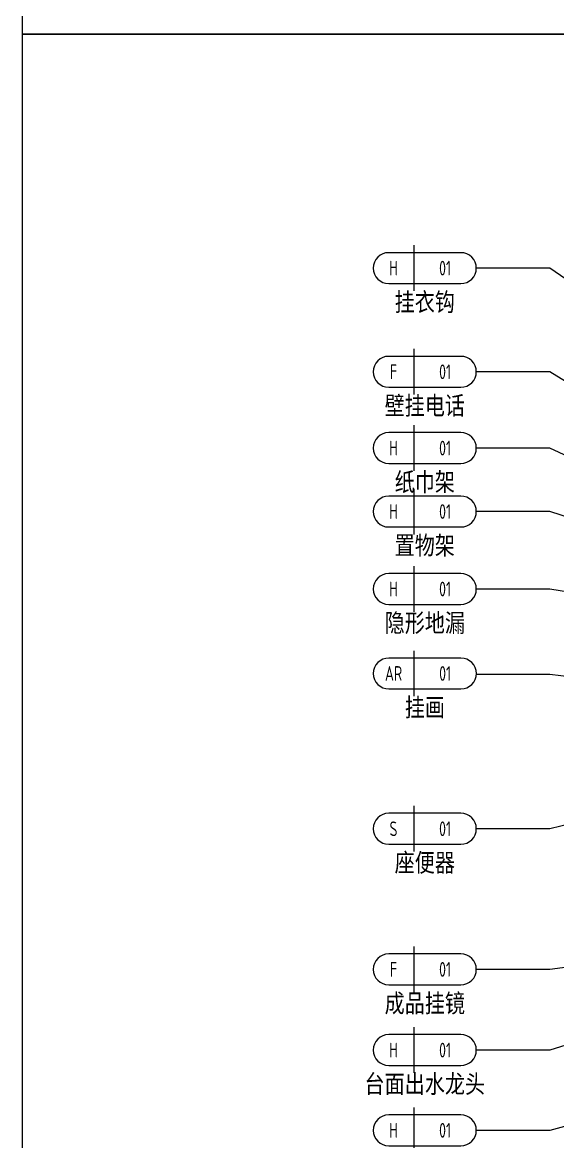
# Model space of a CAD drawing. Extents: x 220391 to 385981, y 332279 to 483868.
# Drawn here: x 220391 to 222573, y 463354 to 467919 of the extents above; entities that cross this region are included whole.
import ezdxf
from ezdxf.enums import TextEntityAlignment as Align

# ---------------------------------------------------------------- set-up
doc = ezdxf.new("R2010")
doc.units = 0
doc.header["$MEASUREMENT"] = 0
doc.layers.add('0-索引文字', color=50, linetype='Continuous')
doc.styles.add('DOM-romans.shx', font='dim.shx')
doc.styles.add('st', font='', dxfattribs={"width": 0.7})
doc.styles.get('st').set_extended_font_data('SimSun')
doc.dimstyles.new('DOM_DIM_1 80', dxfattribs={"dimscale": 60, "dimtxt": 1.5, "dimasz": 0.8, "dimexe": 2, "dimexo": 1.5, "dimgap": 0.6, "dimtad": 1, "dimdec": 0, "dimrnd": 5, "dimzin": 12, "dimdsep": 46, "dimtxsty": 'DOM-romans.shx', "dimblk": 'DOM_Dimension_Tick', "dimcen": 0.125, "dimclrd": 44, "dimclre": 44, "dimclrt": 50, "dimadec": 0, "dimazin": 0, "dimtfac": 1, "dimtdec": 0, "dimtix": 1, "dimtmove": 2, "dimatfit": 3, "dimldrblk": 'DOM_Leader_Arrow', "dimfxl": 0, "dimtvp": 1, "dimtolj": 1, "dimtzin": 0, "dimarcsym": 0})

# ---------------------------------------------------------------- blocks, each defined once
blk = doc.blocks.new('ehrhhh')
at = {"color": 0}
blk.add_lwpolyline([(292356.6, 474869.8), (315961.1, 474869.8), (315961.1, 466871.5), (292356.6, 466871.5)], close=True, dxfattribs=at)
blk = doc.blocks.new('DOM_Dimension_Tick')
at = {"color": 0, "linetype": 'ByBlock'}
for p, q in [((-1.091, 0), (0, 0)), ((0, 0), (1.091, 0))]:
    blk.add_line(p, q, dxfattribs=at)
at = {"color": 0, "linetype": 'Continuous', "const_width": 0.608}
blk.add_lwpolyline([(-0.61, -0.61), (0.61, 0.61)], dxfattribs=at)
blk = doc.blocks.new('DOM_Leader_Arrow')
at = {"color": 0, "linetype": 'ByBlock'}
blk.add_line((0, 0), (-1.5, 0), dxfattribs=at)
for points in [[(-1.288, 1.003), (-0.895, 1.278), (-0.36, 0), (0, 0)], [(-1.288, -1.003), (-0.895, -1.278), (-0.36, 0), (0, 0)]]:
    blk.add_solid(points, dxfattribs=at)
blk = doc.blocks.new('DOM-立面家具标注符号-002')
blk.add_line((0, 3.1), (0, -3.1))
at = {"color": 150}
blk.add_lwpolyline([(-3.4, 2.1, 1), (-3.4, -2.1), (6.4, -2.1, 1), (6.4, 2.1)], format="xyb", close=True, dxfattribs=at)
at = {"style": 'st', "width": 0.8, "flags": 4}
blk.add_attdef('ITEM6', text='', height=2.5, dxfattribs=at).set_placement((-6, 0), align=Align.MIDDLE_RIGHT)
at = {"style": 'DOM-romans.shx', "width": 0.8}
for tag, flags, p in [('NUM1', 12, (-2.75, 0)), ('NUM2', 4, (4.25, 0)), ('NUM4', 4, (1.5, -4.6)), ('NUM5', 4, (1.5, -7.6))]:
    blk.add_attdef(tag, text='', height=2, dxfattribs=dict(at, flags=flags)).set_placement(p, align=Align.MIDDLE)
at = {"style": 'st', "width": 0.8, "flags": 4}
blk.add_attdef('NUM3', text='', height=2.5, dxfattribs=at).set_placement((9, 0), align=Align.MIDDLE_LEFT)
blk.add_attdef('NUM7', text='', height=2.5, dxfattribs=at).set_placement((1.5, -10.85), align=Align.MIDDLE_CENTER)
blk = doc.blocks.new('DOM-立面家具标注符号')
blk.add_line((0, 3.1), (0, -3.1))
at = {"color": 150}
blk.add_lwpolyline([(-3.4, 2.1, 1), (-3.4, -2.1), (6.4, -2.1, 1), (6.4, 2.1)], format="xyb", close=True, dxfattribs=at)
at = {"style": 'st', "width": 0.8, "flags": 4}
blk.add_attdef('ITEM5', text='', height=2.5, dxfattribs=at).set_placement((-6, 0), align=Align.MIDDLE_RIGHT)
at = {"style": 'DOM-romans.shx', "width": 0.8}
for tag, flags, p in [('NUM1', 12, (-2.75, 0)), ('NUM2', 4, (4.25, 0)), ('NUM4', 4, (1.5, -4.6))]:
    blk.add_attdef(tag, text='', height=2, dxfattribs=dict(at, flags=flags)).set_placement(p, align=Align.MIDDLE)
at = {"style": 'st', "width": 0.8, "flags": 4}
blk.add_attdef('NUM3', text='', height=2.5, dxfattribs=at).set_placement((9, 0), align=Align.MIDDLE_LEFT)
blk.add_attdef('NUM6', text='', height=2.5, dxfattribs=at).set_placement((1.5, -8.35), align=Align.MIDDLE_CENTER)

msp = doc.modelspace()

# ---------------------------------------------------------------- block references
at = {"color": 4}
for p in [(-71965.3, 1000), (-71965.3, -6998.3)]:
    msp.add_blockref('ehrhhh', p, dxfattribs=at)
at = {"layer": '0-索引文字'}
ref = msp.add_blockref('DOM-立面家具标注符号-002', (221986.4, 466916.6, 0), dxfattribs=dict(at, xscale=30, yscale=30, zscale=30))
ref.add_attrib('NUM1', 'H', dxfattribs={"layer": '0', "height": 60, "style": 'DOM-romans.shx', "width": 0.8}).set_placement((221903.9, 466916.6, 0), align=Align.MIDDLE)
ref.add_attrib('NUM2', '01', dxfattribs={"layer": '0', "height": 60, "style": 'DOM-romans.shx', "width": 0.8}).set_placement((222113.9, 466916.6, 0), align=Align.MIDDLE)
ref.add_attrib('NUM7', '挂衣钩', dxfattribs={"layer": '0', "height": 75, "style": 'st', "width": 0.8}).set_placement((222031.4, 466778.6, 0), align=Align.MIDDLE_CENTER)
ref = msp.add_blockref('DOM-立面家具标注符号-002', (221986.4, 466493.8, 0), dxfattribs=dict(at, xscale=30, yscale=30, zscale=30))
ref.add_attrib('NUM1', 'F', dxfattribs={"layer": '0', "height": 60, "style": 'DOM-romans.shx', "width": 0.8}).set_placement((221903.9, 466493.8, 0), align=Align.MIDDLE)
ref.add_attrib('NUM2', '01', dxfattribs={"layer": '0', "height": 60, "style": 'DOM-romans.shx', "width": 0.8}).set_placement((222113.9, 466493.8, 0), align=Align.MIDDLE)
ref.add_attrib('NUM7', '壁挂电话', dxfattribs={"layer": '0', "height": 75, "style": 'st', "width": 0.8}).set_placement((222031.4, 466355.8, 0), align=Align.MIDDLE_CENTER)
ref = msp.add_blockref('DOM-立面家具标注符号-002', (221986.4, 466182.6, 0), dxfattribs=dict(at, xscale=30, yscale=30, zscale=30))
ref.add_attrib('NUM1', 'H', dxfattribs={"layer": '0', "height": 60, "style": 'DOM-romans.shx', "width": 0.8}).set_placement((221903.9, 466182.6, 0), align=Align.MIDDLE)
ref.add_attrib('NUM2', '01', dxfattribs={"layer": '0', "height": 60, "style": 'DOM-romans.shx', "width": 0.8}).set_placement((222113.9, 466182.6, 0), align=Align.MIDDLE)
ref.add_attrib('NUM7', '纸巾架', dxfattribs={"layer": '0', "height": 75, "style": 'st', "width": 0.8}).set_placement((222031.4, 466044.6, 0), align=Align.MIDDLE_CENTER)
ref = msp.add_blockref('DOM-立面家具标注符号-002', (221986.4, 465923.8, 0), dxfattribs=dict(at, xscale=30, yscale=30, zscale=30))
ref.add_attrib('NUM1', 'H', dxfattribs={"layer": '0', "height": 60, "style": 'DOM-romans.shx', "width": 0.8}).set_placement((221903.9, 465923.8, 0), align=Align.MIDDLE)
ref.add_attrib('NUM2', '01', dxfattribs={"layer": '0', "height": 60, "style": 'DOM-romans.shx', "width": 0.8}).set_placement((222113.9, 465923.8, 0), align=Align.MIDDLE)
ref.add_attrib('NUM7', '置物架', dxfattribs={"layer": '0', "height": 75, "style": 'st', "width": 0.8}).set_placement((222031.4, 465785.8, 0), align=Align.MIDDLE_CENTER)
ref = msp.add_blockref('DOM-立面家具标注符号-002', (221986.4, 465607.8, 0), dxfattribs=dict(at, xscale=30, yscale=30, zscale=30))
ref.add_attrib('NUM1', 'H', dxfattribs={"layer": '0', "height": 60, "style": 'DOM-romans.shx', "width": 0.8}).set_placement((221903.9, 465607.8, 0), align=Align.MIDDLE)
ref.add_attrib('NUM2', '01', dxfattribs={"layer": '0', "height": 60, "style": 'DOM-romans.shx', "width": 0.8}).set_placement((222113.9, 465607.8, 0), align=Align.MIDDLE)
ref.add_attrib('NUM7', '隐形地漏', dxfattribs={"layer": '0', "height": 75, "style": 'st', "width": 0.8}).set_placement((222031.4, 465469.8, 0), align=Align.MIDDLE_CENTER)
ref = msp.add_blockref('DOM-立面家具标注符号', (221986.6, 465263.3, 0), dxfattribs=dict(at, xscale=30, yscale=30, zscale=30))
ref.add_attrib('NUM1', 'AR', dxfattribs={"layer": '0', "height": 60, "style": 'DOM-romans.shx', "width": 0.8}).set_placement((221904.1, 465263.3, 0), align=Align.MIDDLE)
ref.add_attrib('NUM2', '01', dxfattribs={"layer": '0', "height": 60, "style": 'DOM-romans.shx', "width": 0.8}).set_placement((222114.1, 465263.3, 0), align=Align.MIDDLE)
ref.add_attrib('NUM6', '挂画', dxfattribs={"layer": '0', "height": 75, "style": 'st', "width": 0.8}).set_placement((222031.6, 465125.3, 0), align=Align.MIDDLE_CENTER)
ref = msp.add_blockref('DOM-立面家具标注符号-002', (221986.4, 464629.9), dxfattribs=dict(at, xscale=30, yscale=30, zscale=30))
ref.add_attrib('NUM1', 'S', dxfattribs={"layer": '0', "height": 60, "style": 'DOM-romans.shx', "width": 0.8}).set_placement((221903.9, 464629.9), align=Align.MIDDLE)
ref.add_attrib('NUM2', '01', dxfattribs={"layer": '0', "height": 60, "style": 'DOM-romans.shx', "width": 0.8}).set_placement((222113.9, 464629.9), align=Align.MIDDLE)
ref.add_attrib('NUM7', '座便器', dxfattribs={"layer": '0', "height": 75, "style": 'st', "width": 0.8}).set_placement((222031.4, 464491.9), align=Align.MIDDLE_CENTER)
ref = msp.add_blockref('DOM-立面家具标注符号-002', (221986.4, 464056.4, 0), dxfattribs=dict(at, xscale=30, yscale=30, zscale=30))
ref.add_attrib('NUM1', 'F', dxfattribs={"layer": '0', "height": 60, "style": 'DOM-romans.shx', "width": 0.8}).set_placement((221903.9, 464056.4, 0), align=Align.MIDDLE)
ref.add_attrib('NUM2', '01', dxfattribs={"layer": '0', "height": 60, "style": 'DOM-romans.shx', "width": 0.8}).set_placement((222113.9, 464056.4, 0), align=Align.MIDDLE)
ref.add_attrib('NUM7', '成品挂镜', dxfattribs={"layer": '0', "height": 75, "style": 'st', "width": 0.8}).set_placement((222031.4, 463918.4, 0), align=Align.MIDDLE_CENTER)
ref = msp.add_blockref('DOM-立面家具标注符号-002', (221986.4, 463727.2, 0), dxfattribs=dict(at, xscale=30, yscale=30, zscale=30))
ref.add_attrib('NUM1', 'H', dxfattribs={"layer": '0', "height": 60, "style": 'DOM-romans.shx', "width": 0.8}).set_placement((221903.9, 463727.2, 0), align=Align.MIDDLE)
ref.add_attrib('NUM2', '01', dxfattribs={"layer": '0', "height": 60, "style": 'DOM-romans.shx', "width": 0.8}).set_placement((222113.9, 463727.2, 0), align=Align.MIDDLE)
ref.add_attrib('NUM7', '台面出水龙头', dxfattribs={"layer": '0', "height": 75, "style": 'st', "width": 0.8}).set_placement((222031.4, 463589.2, 0), align=Align.MIDDLE_CENTER)
ref = msp.add_blockref('DOM-立面家具标注符号-002', (221986.4, 463399.9, 0), dxfattribs=dict(at, xscale=30, yscale=30, zscale=30))
ref.add_attrib('NUM1', 'H', dxfattribs={"layer": '0', "height": 60, "style": 'DOM-romans.shx', "width": 0.8}).set_placement((221903.9, 463399.9, 0), align=Align.MIDDLE)
ref.add_attrib('NUM2', '01', dxfattribs={"layer": '0', "height": 60, "style": 'DOM-romans.shx', "width": 0.8}).set_placement((222113.9, 463399.9, 0), align=Align.MIDDLE)
ref.add_attrib('NUM7', '化妆镜', dxfattribs={"layer": '0', "height": 75, "style": 'st', "width": 0.8}).set_placement((222031.4, 463261.9, 0), align=Align.MIDDLE_CENTER)

# ---------------------------------------------------------------- leaders
at = {"color": 4}
for points in [[(224658.6, 465436.1, 0), (222541.4, 466916.6, 0), (222241.4, 466916.6, 0)], [(224228.6, 465450, 0), (222541.4, 466493.8, 0), (222241.4, 466493.8, 0)], [(224143.6, 465426.4, 0), (222541.4, 466182.6, 0), (222241.4, 466182.6, 0)], [(224111.2, 465421.1, 0), (222541.4, 465923.8, 0), (222241.4, 465923.8, 0)], [(223711.7, 465408.1, 0), (222541.4, 465607.8, 0), (222241.4, 465607.8, 0)], [(223681.7, 465126.2, 0), (222541.4, 465258.5, 0), (222241.4, 465258.5, 0)], [(224044.2, 464995.6), (222541.4, 464629.9), (222241.4, 464629.9)], [(223725.2, 464213.2, 0), (222541.4, 464056.4, 0), (222241.4, 464056.4, 0)], [(223797.6, 464122.1, 0), (222541.4, 463727.2, 0), (222241.4, 463727.2, 0)], [(223923.5, 463768.3, 0), (222541.4, 463399.9, 0), (222241.4, 463399.9, 0)]]:
    msp.add_leader(points, dimstyle='DOM_DIM_1 80', override={"dimgap": 0.6, "dimtad": 0}, dxfattribs=at)

doc.saveas('drawing.dxf')
